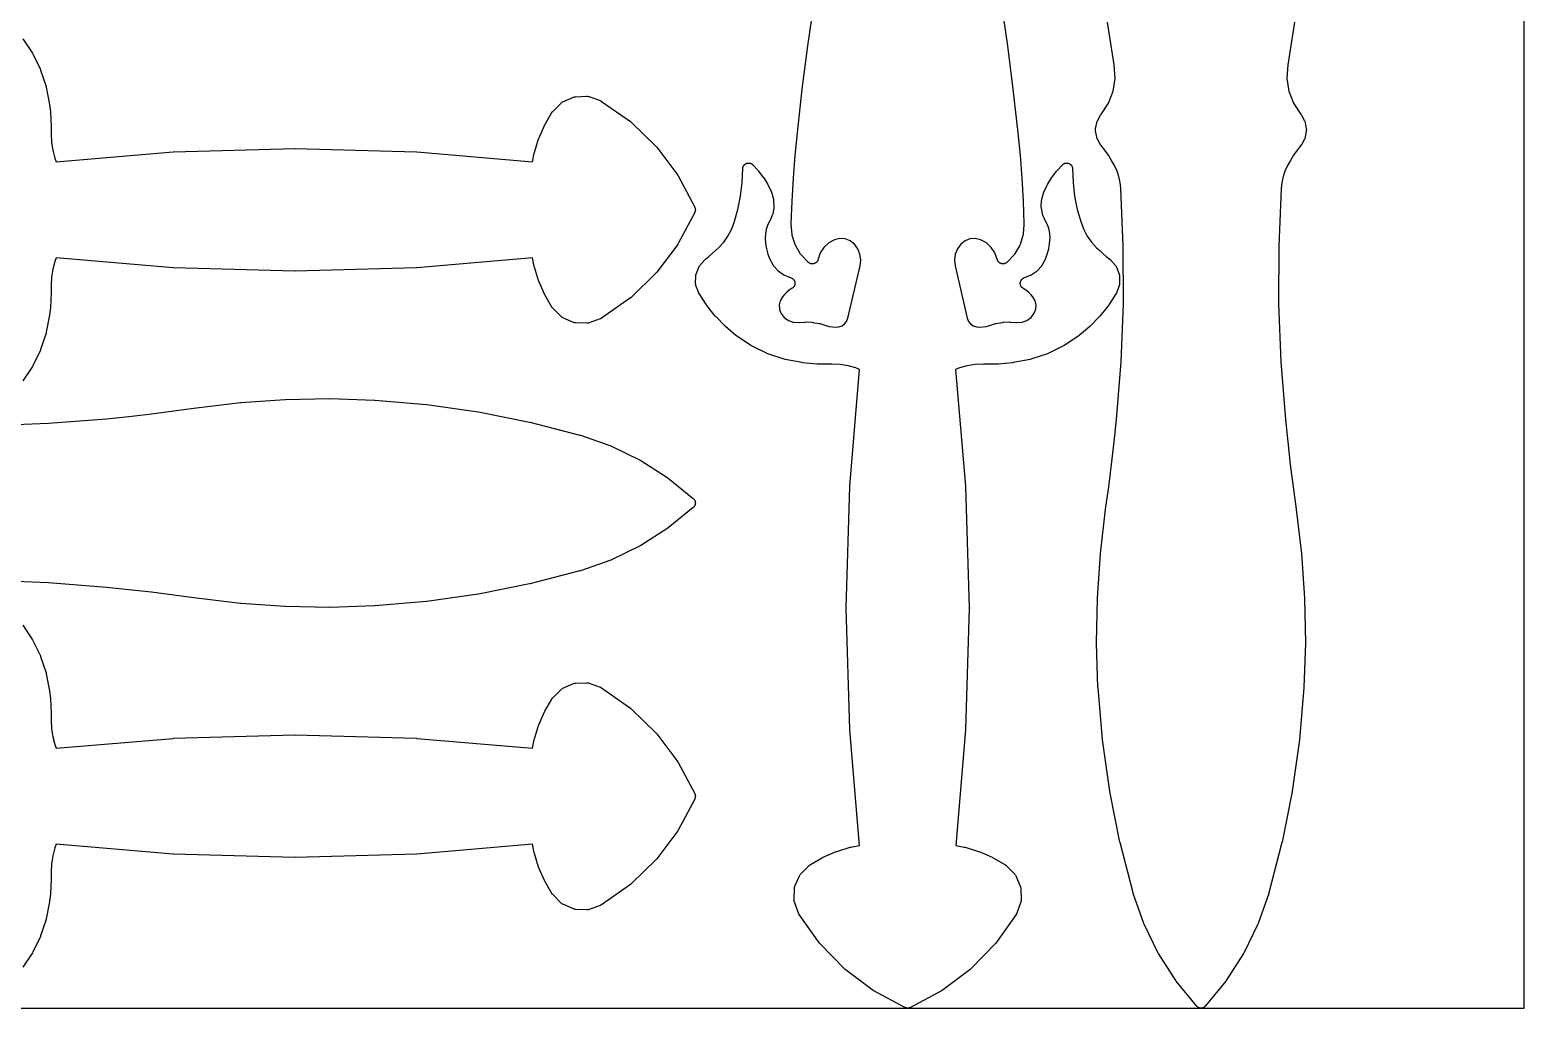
# Model space of a CAD drawing. Header units: metres. Extents: x 0 to 3000, y 0 to 1200.
# Drawn here: x 2491 to 3000, y 0 to 334 of the extents above; entities that cross this region are included whole.
import ezdxf

# ---------------------------------------------------------------- set-up
doc = ezdxf.new("R2010")
doc.units = ezdxf.units.M

msp = doc.modelspace()

# ---------------------------------------------------------------- linework, layer by layer
at = {"color": 7}
msp.add_lwpolyline([(0, 0), (3000, 0), (3000, 1200), (0, 1200), (0, 0)], close=True, dxfattribs=at)
at = {"color": 1}
for points in [[(2821.73, 342.98), (2823.85, 328.22), (2823.85, 328.19), (2825.75, 313.4), (2825.75, 313.37), (2827.43, 298.56), (2827.43, 298.54), (2827.43, 298.53), (2828.17, 290.81), (2828.18, 290.77), (2828.77, 283.04), (2828.77, 283), (2829.22, 275.26), (2829.22, 275.22), (2829.52, 267.47), (2829.52, 267.45), (2829.52, 267.42), (2829.52, 267.35), (2829.52, 267.28), (2829.52, 267.25), (2829.52, 267.23), (2829.24, 263.94), (2829.21, 263.72), (2829.15, 263.5), (2828.16, 260.4), (2828.08, 260.19), (2827.98, 259.99), (2826.33, 257.18), (2826.2, 257), (2826.06, 256.82), (2823.79, 254.43), (2823.73, 254.37), (2823.67, 254.31), (2823.66, 254.3), (2823.65, 254.29), (2823.58, 254.24), (2823.52, 254.19), (2823.51, 254.18), (2823.49, 254.17), (2823.42, 254.13), (2823.35, 254.08), (2823.34, 254.07), (2823.33, 254.07), (2823.25, 254.03), (2823.18, 253.99), (2823.17, 253.98), (2823.15, 253.98), (2823.08, 253.95), (2823, 253.91), (2822.99, 253.91), (2822.97, 253.91), (2822.89, 253.88), (2822.81, 253.86), (2822.8, 253.86), (2822.78, 253.85), (2822.7, 253.84), (2822.62, 253.82), (2822.6, 253.82), (2822.59, 253.82), (2822.51, 253.81), (2822.42, 253.8), (2822.41, 253.8), (2822.39, 253.8), (2822.31, 253.8), (2822.23, 253.81), (2822.21, 253.81), (2822.2, 253.81), (2822.11, 253.82), (2822.03, 253.83), (2822.02, 253.83), (2822, 253.83), (2821.92, 253.85), (2821.84, 253.87), (2821.83, 253.87), (2821.81, 253.87), (2821.73, 253.9), (2821.65, 253.92), (2821.64, 253.93), (2821.62, 253.93), (2821.55, 253.97), (2821.47, 254), (2821.46, 254.01), (2821.44, 254.01), (2821.37, 254.05), (2821.3, 254.09), (2821.29, 254.1), (2821.27, 254.11), (2821.21, 254.16), (2821.14, 254.2), (2821.12, 254.21), (2821.11, 254.22), (2821.05, 254.28), (2820.98, 254.33), (2820.97, 254.34), (2820.96, 254.35), (2820.91, 254.41), (2820.85, 254.47), (2820.84, 254.48), (2820.83, 254.49), (2820.78, 254.56), (2820.72, 254.62), (2820.72, 254.63), (2820.71, 254.64), (2820.66, 254.72), (2820.62, 254.78), (2820.61, 254.8), (2820.6, 254.81), (2820.56, 254.88), (2820.52, 254.96), (2820.52, 254.97), (2820.51, 254.99), (2820.48, 255.06), (2820.45, 255.14), (2819.61, 257.54), (2818.37, 259.43), (2816.72, 260.97), (2814.74, 262.07), (2812.91, 262.5), (2811.11, 262.37), (2809.43, 261.72), (2807.96, 260.54), (2806.82, 258.95), (2806.1, 257.13), (2805.83, 255.2), (2806.06, 253.1), (2810.18, 235.32), (2810.65, 234.17), (2811.31, 233.34), (2812.19, 232.74), (2813.32, 232.39), (2814.35, 232.29), (2815.46, 232.33), (2816.57, 232.51), (2817.76, 232.85), (2819.82, 233.46), (2820.05, 233.51), (2822.16, 233.86), (2822.39, 233.89), (2824.53, 234), (2824.77, 233.99), (2826.82, 233.86), (2828.84, 233.91), (2830.51, 234.48), (2831.95, 235.51), (2833.04, 236.97), (2833.54, 238.36), (2833.63, 239.8), (2833.31, 241.22), (2832.53, 242.6), (2831.87, 243.37), (2831.07, 244.15), (2830.2, 244.84), (2829.18, 245.5), (2829.16, 245.51), (2829.13, 245.53), (2829.08, 245.57), (2829.02, 245.61), (2829, 245.63), (2828.98, 245.65), (2828.93, 245.69), (2828.87, 245.74), (2828.85, 245.76), (2828.83, 245.78), (2828.79, 245.83), (2828.74, 245.88), (2828.72, 245.91), (2828.7, 245.93), (2828.66, 245.98), (2828.62, 246.04), (2828.6, 246.06), (2828.59, 246.09), (2828.55, 246.15), (2828.52, 246.21), (2828.5, 246.23), (2828.49, 246.26), (2828.46, 246.32), (2828.43, 246.38), (2828.42, 246.41), (2828.41, 246.44), (2828.38, 246.5), (2828.36, 246.57), (2828.35, 246.59), (2828.34, 246.62), (2828.33, 246.69), (2828.31, 246.76), (2828.3, 246.78), (2828.3, 246.81), (2828.29, 246.88), (2828.28, 246.95), (2828.28, 246.98), (2828.27, 247.01), (2828.27, 247.08), (2828.26, 247.14), (2828.27, 247.17), (2828.26, 247.2), (2828.27, 247.27), (2828.27, 247.34), (2828.28, 247.37), (2828.28, 247.4), (2828.29, 247.47), (2828.3, 247.54), (2828.3, 247.56), (2828.31, 247.59), (2828.33, 247.66), (2828.34, 247.73), (2828.35, 247.75), (2828.36, 247.78), (2828.38, 247.85), (2828.4, 247.91), (2828.42, 247.94), (2828.43, 247.97), (2828.46, 248.03), (2828.49, 248.09), (2828.5, 248.12), (2828.51, 248.14), (2828.55, 248.2), (2828.58, 248.26), (2828.6, 248.28), (2828.62, 248.31), (2828.66, 248.36), (2828.7, 248.42), (2828.72, 248.44), (2828.73, 248.47), (2828.78, 248.52), (2828.83, 248.57), (2828.85, 248.59), (2828.87, 248.61), (2828.92, 248.66), (2828.97, 248.7), (2828.99, 248.72), (2829.02, 248.74), (2829.07, 248.78), (2829.13, 248.82), (2829.15, 248.84), (2829.17, 248.85), (2829.23, 248.89), (2829.29, 248.93), (2829.32, 248.94), (2829.34, 248.95), (2829.41, 248.98), (2829.47, 249.01), (2829.5, 249.02), (2829.52, 249.03), (2832.01, 250.03), (2834, 251.41), (2835.62, 253.2), (2836.85, 255.4), (2837.47, 257.11), (2837.95, 258.93), (2838.26, 260.79), (2838.39, 262.65), (2838.32, 264.12), (2838.06, 265.54), (2837.6, 266.92), (2836.88, 268.34), (2836.87, 268.38), (2836.85, 268.43), (2835.98, 270.38), (2835.9, 270.59), (2835.85, 270.82), (2835.46, 272.89), (2835.43, 273.12), (2835.43, 273.35), (2835.52, 275.45), (2835.55, 275.68), (2835.6, 275.91), (2836.18, 277.96), (2836.2, 278.02), (2836.22, 278.09), (2836.23, 278.12), (2836.24, 278.15), (2836.27, 278.21), (2836.3, 278.27), (2837.45, 280.69), (2837.54, 280.87), (2838.93, 283.16), (2839.04, 283.32), (2840.65, 285.46), (2840.78, 285.61), (2842.6, 287.58), (2842.6, 287.58), (2842.6, 287.59), (2842.67, 287.65), (2842.74, 287.72), (2842.74, 287.72), (2842.74, 287.72), (2842.82, 287.78), (2842.89, 287.84), (2842.89, 287.84), (2842.9, 287.85), (2842.98, 287.9), (2843.06, 287.95), (2843.06, 287.95), (2843.06, 287.95), (2843.15, 288), (2843.23, 288.04), (2843.23, 288.04), (2843.24, 288.04), (2843.32, 288.08), (2843.41, 288.11), (2843.42, 288.12), (2843.42, 288.12), (2843.51, 288.14), (2843.6, 288.17), (2843.6, 288.17), (2843.61, 288.17), (2843.7, 288.19), (2843.79, 288.21), (2843.8, 288.21), (2843.8, 288.21), (2843.89, 288.21), (2843.99, 288.22), (2843.99, 288.22), (2844, 288.22), (2844.09, 288.22), (2844.19, 288.22), (2844.19, 288.22), (2844.19, 288.22), (2844.29, 288.21), (2844.38, 288.2), (2844.38, 288.2), (2844.39, 288.2), (2844.48, 288.18), (2844.57, 288.16), (2844.58, 288.16), (2844.58, 288.16), (2844.67, 288.13), (2844.76, 288.1), (2844.76, 288.1), (2844.77, 288.1), (2844.85, 288.06), (2844.94, 288.02), (2844.94, 288.02), (2844.95, 288.02), (2845.03, 287.98), (2845.11, 287.93), (2845.12, 287.93), (2845.12, 287.93), (2845.2, 287.87), (2845.28, 287.82), (2845.28, 287.82), (2845.28, 287.82), (2845.35, 287.75), (2845.43, 287.69), (2845.43, 287.69), (2845.43, 287.69), (2845.5, 287.62), (2845.56, 287.55), (2845.56, 287.55), (2845.57, 287.55), (2845.63, 287.47), (2845.69, 287.4), (2845.69, 287.4), (2845.69, 287.39), (2845.74, 287.31), (2845.79, 287.24), (2845.79, 287.23), (2845.8, 287.23), (2845.84, 287.15), (2845.88, 287.06), (2845.89, 287.06), (2845.89, 287.06), (2845.92, 286.97), (2845.96, 286.88), (2845.96, 286.88), (2845.96, 286.87), (2845.99, 286.78), (2846.01, 286.69), (2846.01, 286.69), (2846.01, 286.69), (2846.03, 286.59), (2846.05, 286.5), (2846.05, 286.5), (2846.05, 286.49), (2846.06, 286.4), (2846.07, 286.3), (2846.07, 286.3), (2846.07, 286.3), (2846.24, 281.55), (2846.78, 276.93), (2847.69, 272.36), (2848.97, 267.89), (2849.91, 265.52), (2851.11, 263.3), (2852.56, 261.25), (2854.28, 259.33), (2855.33, 258.33), (2856.44, 257.32), (2857.58, 256.35), (2858.77, 255.39), (2858.82, 255.34), (2858.87, 255.3), (2858.89, 255.28), (2858.92, 255.26), (2858.96, 255.21), (2859.01, 255.16), (2860.69, 253.26), (2860.81, 253.12), (2860.91, 252.97), (2860.99, 252.82), (2861.06, 252.65), (2861.95, 250.35), (2862, 250.19), (2862.04, 250.02), (2862.07, 249.84), (2862.08, 249.67), (2862.11, 247.21), (2862.11, 247.03), (2862.09, 246.85), (2862.05, 246.67), (2862, 246.5), (2861.14, 244.12), (2861.13, 244.08), (2861.12, 244.05), (2861.09, 243.99), (2861.09, 243.99), (2861.07, 243.93), (2861.05, 243.9), (2861.04, 243.87), (2861, 243.82), (2860.97, 243.76), (2860.96, 243.73), (2860.94, 243.7), (2858.41, 239.8), (2858.3, 239.64), (2855.41, 236.02), (2855.28, 235.87), (2852.05, 232.54), (2851.91, 232.41), (2848.36, 229.41), (2848.35, 229.4), (2848.34, 229.38), (2848.27, 229.34), (2848.21, 229.29), (2848.19, 229.28), (2848.18, 229.27), (2843.25, 225.99), (2843.02, 225.86), (2837.72, 223.27), (2837.48, 223.17), (2831.89, 221.31), (2831.63, 221.24), (2825.82, 220.13), (2825.73, 220.12), (2825.65, 220.1), (2823.21, 219.85), (2823.14, 219.84), (2820.7, 219.67), (2820.63, 219.67), (2818.18, 219.58), (2818.11, 219.58), (2815.69, 219.59), (2812.86, 219.48), (2810.14, 219.07), (2807.49, 218.36), (2806.2, 217.85), (2809.6, 178.05), (2809.61, 177.94), (2810.78, 136.55), (2810.78, 136.44), (2809.61, 95.05), (2809.6, 94.93), (2806.23, 55.46), (2809.18, 54.92), (2809.41, 54.87), (2814.01, 53.47), (2814.22, 53.39), (2818.63, 51.46), (2818.84, 51.36), (2823, 48.93), (2823.05, 48.9), (2823.1, 48.87), (2823.13, 48.85), (2823.17, 48.82), (2823.21, 48.79), (2823.25, 48.76), (2823.29, 48.73), (2823.32, 48.7), (2823.36, 48.66), (2823.4, 48.63), (2826.27, 45.79), (2826.4, 45.65), (2826.52, 45.5), (2826.62, 45.34), (2826.7, 45.17), (2828.26, 41.59), (2828.32, 41.41), (2828.37, 41.23), (2828.41, 41.05), (2828.42, 40.86), (2828.57, 36.96), (2828.56, 36.77), (2828.54, 36.58), (2828.51, 36.4), (2828.45, 36.21), (2827.09, 32.42), (2827.06, 32.35), (2827.03, 32.28), (2827.02, 32.26), (2827.01, 32.24), (2826.98, 32.17), (2826.94, 32.1), (2826.93, 32.08), (2826.92, 32.06), (2826.88, 32), (2826.84, 31.94), (2819.91, 22.16), (2819.81, 22.03), (2819.71, 21.92), (2811.4, 13.38), (2811.29, 13.27), (2811.17, 13.17), (2801.64, 6.02), (2801.51, 5.93), (2801.38, 5.85), (2790.79, 0.23), (2790.71, 0.19), (2790.62, 0.15), (2790.62, 0.15), (2790.61, 0.15), (2790.53, 0.12), (2790.44, 0.09), (2790.43, 0.09), (2790.43, 0.08), (2790.34, 0.06), (2790.25, 0.04), (2790.24, 0.04), (2790.24, 0.04), (2790.15, 0.02), (2790.05, 0.01), (2790.05, 0.01), (2790.04, 0.01), (2789.95, 0), (2789.86, 0), (2789.85, 0), (2789.85, 0), (2789.75, 0), (2789.66, 0.01), (2789.66, 0.01), (2789.65, 0.01), (2789.56, 0.02), (2789.47, 0.04), (2789.46, 0.04), (2789.46, 0.04), (2789.37, 0.06), (2789.28, 0.08), (2789.27, 0.09), (2789.27, 0.09), (2789.18, 0.12), (2789.09, 0.15), (2789.09, 0.15), (2789.08, 0.15), (2789, 0.19), (2788.91, 0.23), (2778.33, 5.85), (2778.19, 5.93), (2778.07, 6.02), (2768.54, 13.17), (2768.42, 13.27), (2768.3, 13.38), (2759.99, 21.92), (2759.89, 22.03), (2759.79, 22.16), (2752.87, 31.94), (2752.83, 32), (2752.79, 32.06), (2752.78, 32.08), (2752.76, 32.1), (2752.73, 32.17), (2752.69, 32.24), (2752.69, 32.26), (2752.67, 32.28), (2752.65, 32.35), (2752.62, 32.42), (2751.25, 36.21), (2751.2, 36.4), (2751.16, 36.58), (2751.14, 36.77), (2751.14, 36.96), (2751.28, 40.86), (2751.3, 41.05), (2751.33, 41.23), (2751.38, 41.41), (2751.45, 41.59), (2753, 45.17), (2753.09, 45.34), (2753.19, 45.5), (2753.3, 45.65), (2753.43, 45.79), (2756.3, 48.63), (2756.35, 48.66), (2756.38, 48.7), (2756.42, 48.73), (2756.45, 48.76), (2756.49, 48.79), (2756.54, 48.82), (2756.57, 48.85), (2756.61, 48.87), (2756.66, 48.9), (2756.7, 48.93), (2760.87, 51.36), (2761.08, 51.46), (2765.48, 53.39), (2765.7, 53.47), (2770.3, 54.87), (2770.52, 54.92), (2773.48, 55.46), (2770.1, 94.93), (2770.1, 95.05), (2768.92, 136.44), (2768.92, 136.55), (2770.1, 177.94), (2770.1, 178.05), (2773.5, 217.85), (2772.22, 218.36), (2769.56, 219.07), (2766.84, 219.48), (2764.01, 219.59), (2761.6, 219.58), (2761.53, 219.58), (2759.08, 219.67), (2759.01, 219.67), (2756.56, 219.84), (2756.49, 219.85), (2754.05, 220.1), (2753.97, 220.12), (2753.89, 220.13), (2748.07, 221.24), (2747.82, 221.31), (2742.23, 223.17), (2741.98, 223.27), (2736.68, 225.86), (2736.45, 225.99), (2731.53, 229.27), (2731.51, 229.28), (2731.5, 229.29), (2731.43, 229.34), (2731.37, 229.38), (2731.35, 229.4), (2731.34, 229.41), (2727.79, 232.41), (2727.65, 232.54), (2724.42, 235.87), (2724.29, 236.02), (2721.41, 239.64), (2721.29, 239.8), (2718.77, 243.7), (2718.75, 243.73), (2718.73, 243.76), (2718.7, 243.82), (2718.67, 243.87), (2718.65, 243.9), (2718.64, 243.93), (2718.61, 243.99), (2718.59, 244.05), (2718.58, 244.08), (2718.56, 244.12), (2717.71, 246.5), (2717.65, 246.67), (2717.62, 246.85), (2717.6, 247.03), (2717.59, 247.21), (2717.63, 249.67), (2717.64, 249.84), (2717.66, 250.02), (2717.7, 250.19), (2717.76, 250.35), (2718.64, 252.65), (2718.71, 252.82), (2718.8, 252.97), (2718.9, 253.12), (2719.01, 253.26), (2720.69, 255.16), (2720.74, 255.21), (2720.79, 255.26), (2720.81, 255.28), (2720.83, 255.3), (2720.88, 255.34), (2720.93, 255.39), (2722.12, 256.35), (2723.26, 257.32), (2724.37, 258.33), (2725.42, 259.33), (2727.15, 261.25), (2728.6, 263.3), (2729.8, 265.52), (2730.74, 267.89), (2732.01, 272.36), (2732.92, 276.93), (2733.47, 281.55), (2733.64, 286.3), (2733.64, 286.3), (2733.64, 286.3), (2733.65, 286.4), (2733.66, 286.49), (2733.66, 286.5), (2733.66, 286.5), (2733.67, 286.59), (2733.69, 286.69), (2733.69, 286.69), (2733.69, 286.69), (2733.72, 286.78), (2733.75, 286.87), (2733.75, 286.88), (2733.75, 286.88), (2733.78, 286.97), (2733.82, 287.06), (2733.82, 287.06), (2733.82, 287.06), (2733.86, 287.15), (2733.91, 287.23), (2733.91, 287.23), (2733.91, 287.24), (2733.96, 287.31), (2734.02, 287.39), (2734.02, 287.4), (2734.02, 287.4), (2734.08, 287.47), (2734.14, 287.55), (2734.14, 287.55), (2734.14, 287.55), (2734.21, 287.62), (2734.27, 287.69), (2734.28, 287.69), (2734.28, 287.69), (2734.35, 287.75), (2734.42, 287.82), (2734.43, 287.82), (2734.43, 287.82), (2734.51, 287.87), (2734.59, 287.93), (2734.59, 287.93), (2734.59, 287.93), (2734.68, 287.98), (2734.76, 288.02), (2734.76, 288.02), (2734.76, 288.02), (2734.85, 288.06), (2734.94, 288.1), (2734.94, 288.1), (2734.94, 288.1), (2735.04, 288.13), (2735.13, 288.16), (2735.13, 288.16), (2735.13, 288.16), (2735.22, 288.18), (2735.32, 288.2), (2735.32, 288.2), (2735.32, 288.2), (2735.42, 288.21), (2735.51, 288.22), (2735.52, 288.22), (2735.52, 288.22), (2735.61, 288.22), (2735.71, 288.22), (2735.71, 288.22), (2735.71, 288.22), (2735.81, 288.21), (2735.9, 288.21), (2735.91, 288.21), (2735.91, 288.21), (2736, 288.19), (2736.1, 288.17), (2736.1, 288.17), (2736.1, 288.17), (2736.19, 288.14), (2736.29, 288.12), (2736.29, 288.12), (2736.29, 288.11), (2736.38, 288.08), (2736.47, 288.04), (2736.47, 288.04), (2736.47, 288.04), (2736.56, 288), (2736.64, 287.95), (2736.65, 287.95), (2736.65, 287.95), (2736.73, 287.9), (2736.81, 287.85), (2736.81, 287.84), (2736.81, 287.84), (2736.89, 287.78), (2736.96, 287.72), (2736.96, 287.72), (2736.97, 287.72), (2737.03, 287.65), (2737.1, 287.59), (2737.1, 287.58), (2737.11, 287.58), (2738.93, 285.61), (2739.05, 285.46), (2740.66, 283.32), (2740.78, 283.16), (2742.16, 280.87), (2742.26, 280.69), (2743.41, 278.27), (2743.44, 278.21), (2743.46, 278.15), (2743.47, 278.12), (2743.48, 278.09), (2743.5, 278.02), (2743.53, 277.96), (2744.11, 275.91), (2744.16, 275.68), (2744.18, 275.45), (2744.28, 273.35), (2744.28, 273.12), (2744.25, 272.89), (2743.86, 270.82), (2743.8, 270.59), (2743.72, 270.38), (2742.86, 268.43), (2742.84, 268.38), (2742.82, 268.34), (2742.11, 266.92), (2741.65, 265.54), (2741.38, 264.12), (2741.32, 262.65), (2741.45, 260.79), (2741.75, 258.93), (2742.23, 257.11), (2742.85, 255.4), (2744.08, 253.2), (2745.71, 251.41), (2747.69, 250.03), (2750.18, 249.03), (2750.21, 249.02), (2750.24, 249.01), (2750.3, 248.98), (2750.36, 248.95), (2750.39, 248.94), (2750.41, 248.93), (2750.47, 248.89), (2750.53, 248.85), (2750.55, 248.84), (2750.58, 248.82), (2750.63, 248.78), (2750.69, 248.74), (2750.71, 248.72), (2750.73, 248.7), (2750.78, 248.66), (2750.84, 248.61), (2750.86, 248.59), (2750.88, 248.57), (2750.92, 248.52), (2750.97, 248.47), (2750.99, 248.44), (2751.01, 248.42), (2751.05, 248.36), (2751.09, 248.31), (2751.1, 248.28), (2751.12, 248.26), (2751.16, 248.2), (2751.19, 248.14), (2751.2, 248.12), (2751.22, 248.09), (2751.25, 248.03), (2751.28, 247.97), (2751.29, 247.94), (2751.3, 247.91), (2751.32, 247.85), (2751.35, 247.78), (2751.35, 247.75), (2751.36, 247.73), (2751.38, 247.66), (2751.4, 247.59), (2751.4, 247.56), (2751.41, 247.54), (2751.42, 247.47), (2751.43, 247.4), (2751.43, 247.37), (2751.43, 247.34), (2751.44, 247.27), (2751.44, 247.2), (2751.44, 247.17), (2751.44, 247.14), (2751.44, 247.08), (2751.43, 247.01), (2751.43, 246.98), (2751.43, 246.95), (2751.42, 246.88), (2751.41, 246.81), (2751.4, 246.78), (2751.39, 246.76), (2751.38, 246.69), (2751.36, 246.62), (2751.35, 246.59), (2751.34, 246.57), (2751.32, 246.5), (2751.3, 246.44), (2751.29, 246.41), (2751.27, 246.38), (2751.24, 246.32), (2751.22, 246.26), (2751.2, 246.23), (2751.19, 246.21), (2751.15, 246.15), (2751.12, 246.09), (2751.1, 246.06), (2751.08, 246.04), (2751.04, 245.98), (2751, 245.93), (2750.98, 245.91), (2750.96, 245.88), (2750.92, 245.83), (2750.87, 245.78), (2750.85, 245.76), (2750.83, 245.74), (2750.78, 245.69), (2750.73, 245.65), (2750.7, 245.63), (2750.68, 245.61), (2750.63, 245.57), (2750.57, 245.53), (2750.55, 245.51), (2750.52, 245.5), (2749.5, 244.84), (2748.63, 244.15), (2747.83, 243.37), (2747.17, 242.6), (2746.4, 241.22), (2746.08, 239.8), (2746.16, 238.36), (2746.67, 236.97), (2747.76, 235.51), (2749.19, 234.48), (2750.86, 233.91), (2752.89, 233.86), (2754.94, 233.99), (2755.17, 234), (2757.31, 233.89), (2757.54, 233.86), (2759.66, 233.51), (2759.88, 233.46), (2761.94, 232.85), (2763.14, 232.51), (2764.24, 232.33), (2765.36, 232.29), (2766.38, 232.39), (2767.51, 232.74), (2768.39, 233.34), (2769.06, 234.17), (2769.52, 235.32), (2773.65, 253.1), (2773.87, 255.2), (2773.6, 257.13), (2772.88, 258.95), (2771.74, 260.54), (2770.27, 261.72), (2768.59, 262.37), (2766.79, 262.5), (2764.96, 262.07), (2762.98, 260.97), (2761.33, 259.43), (2760.09, 257.54), (2759.25, 255.14), (2759.22, 255.06), (2759.19, 254.99), (2759.19, 254.97), (2759.18, 254.96), (2759.14, 254.88), (2759.1, 254.81), (2759.1, 254.8), (2759.09, 254.78), (2759.04, 254.72), (2759, 254.64), (2758.99, 254.63), (2758.98, 254.62), (2758.93, 254.56), (2758.88, 254.49), (2758.87, 254.48), (2758.86, 254.47), (2758.8, 254.41), (2758.74, 254.35), (2758.73, 254.34), (2758.72, 254.33), (2758.66, 254.28), (2758.59, 254.22), (2758.58, 254.21), (2758.57, 254.2), (2758.5, 254.16), (2758.43, 254.11), (2758.42, 254.1), (2758.41, 254.09), (2758.33, 254.05), (2758.26, 254.01), (2758.25, 254.01), (2758.23, 254), (2758.16, 253.97), (2758.08, 253.93), (2758.07, 253.93), (2758.05, 253.92), (2757.97, 253.9), (2757.89, 253.87), (2757.88, 253.87), (2757.87, 253.87), (2757.78, 253.85), (2757.7, 253.83), (2757.69, 253.83), (2757.67, 253.83), (2757.59, 253.82), (2757.51, 253.81), (2757.49, 253.81), (2757.48, 253.81), (2757.39, 253.8), (2757.31, 253.8), (2757.3, 253.8), (2757.28, 253.8), (2757.2, 253.81), (2757.12, 253.82), (2757.1, 253.82), (2757.09, 253.82), (2757, 253.84), (2756.92, 253.85), (2756.91, 253.86), (2756.89, 253.86), (2756.81, 253.88), (2756.73, 253.91), (2756.72, 253.91), (2756.71, 253.91), (2756.63, 253.95), (2756.55, 253.98), (2756.54, 253.98), (2756.52, 253.99), (2756.45, 254.03), (2756.38, 254.07), (2756.36, 254.07), (2756.35, 254.08), (2756.28, 254.13), (2756.21, 254.17), (2756.2, 254.18), (2756.19, 254.19), (2756.12, 254.24), (2756.06, 254.29), (2756.04, 254.3), (2756.03, 254.31), (2755.97, 254.37), (2755.91, 254.43), (2753.65, 256.82), (2753.5, 257), (2753.38, 257.18), (2751.72, 259.99), (2751.62, 260.19), (2751.54, 260.4), (2750.55, 263.5), (2750.5, 263.72), (2750.46, 263.94), (2750.19, 267.23), (2750.19, 267.25), (2750.18, 267.28), (2750.18, 267.35), (2750.18, 267.42), (2750.18, 267.45), (2750.18, 267.47), (2750.48, 275.22), (2750.48, 275.26), (2750.93, 283), (2750.93, 283.04), (2751.53, 290.77), (2751.53, 290.81), (2752.27, 298.53), (2752.28, 298.54), (2752.28, 298.56), (2753.95, 313.37), (2753.96, 313.4), (2755.85, 328.19), (2755.85, 328.22), (2757.97, 342.98)], [(2921.73, 336.29), (2919.41, 321.67), (2919.15, 317.08), (2919.84, 312.71), (2921.43, 308.58), (2924.01, 304.66), (2924.04, 304.61), (2924.08, 304.55), (2925.17, 302.62), (2925.25, 302.47), (2925.31, 302.31), (2925.36, 302.14), (2925.4, 301.97), (2925.76, 299.85), (2925.79, 299.62), (2925.79, 299.4), (2925.76, 299.17), (2925.4, 297.05), (2925.36, 296.88), (2925.31, 296.72), (2925.25, 296.56), (2925.17, 296.4), (2924.08, 294.47), (2924.05, 294.43), (2924.03, 294.39), (2924, 294.35), (2923.97, 294.31), (2923.94, 294.27), (2923.91, 294.23), (2922.61, 292.56), (2921.42, 290.86), (2920.32, 289.11), (2919.33, 287.33), (2918.47, 285.48), (2917.83, 283.57), (2917.39, 281.61), (2917.16, 279.57), (2916.34, 259.88), (2916.31, 240.15), (2917.07, 220.44), (2918.61, 200.75), (2919.42, 193.09), (2920.3, 185.42), (2921.28, 177.77), (2922.34, 170.11), (2922.34, 170.09), (2922.35, 170.07), (2924.14, 155.03), (2924.15, 154.93), (2925.18, 139.82), (2925.18, 139.72), (2925.45, 124.58), (2925.45, 124.48), (2924.96, 109.34), (2924.96, 109.28), (2924.95, 109.23), (2923.44, 91.61), (2923.43, 91.5), (2920.94, 74), (2920.92, 73.89), (2917.47, 56.55), (2917.44, 56.44), (2913.03, 39.32), (2913, 39.23), (2912.98, 39.15), (2909.34, 28.82), (2909.25, 28.61), (2904.47, 18.8), (2904.35, 18.6), (2898.47, 9.4), (2898.33, 9.21), (2891.4, 0.73), (2891.4, 0.73), (2891.4, 0.73), (2891.33, 0.66), (2891.27, 0.59), (2891.27, 0.59), (2891.26, 0.58), (2891.19, 0.52), (2891.12, 0.46), (2891.12, 0.45), (2891.12, 0.45), (2891.04, 0.4), (2890.97, 0.34), (2890.96, 0.34), (2890.96, 0.33), (2890.88, 0.29), (2890.8, 0.24), (2890.79, 0.24), (2890.79, 0.23), (2890.71, 0.19), (2890.62, 0.15), (2890.62, 0.15), (2890.61, 0.15), (2890.53, 0.12), (2890.44, 0.09), (2890.43, 0.09), (2890.43, 0.08), (2890.34, 0.06), (2890.25, 0.04), (2890.24, 0.04), (2890.24, 0.04), (2890.15, 0.02), (2890.05, 0.01), (2890.05, 0.01), (2890.04, 0.01), (2889.95, 0), (2889.86, 0), (2889.85, 0), (2889.85, 0), (2889.75, 0), (2889.66, 0.01), (2889.66, 0.01), (2889.65, 0.01), (2889.56, 0.02), (2889.47, 0.04), (2889.46, 0.04), (2889.46, 0.04), (2889.37, 0.06), (2889.28, 0.08), (2889.27, 0.09), (2889.27, 0.09), (2889.18, 0.12), (2889.09, 0.15), (2889.09, 0.15), (2889.08, 0.15), (2889, 0.19), (2888.91, 0.23), (2888.91, 0.24), (2888.91, 0.24), (2888.83, 0.29), (2888.74, 0.33), (2888.74, 0.34), (2888.74, 0.34), (2888.66, 0.4), (2888.59, 0.45), (2888.58, 0.45), (2888.58, 0.46), (2888.51, 0.52), (2888.44, 0.58), (2888.44, 0.59), (2888.44, 0.59), (2888.37, 0.66), (2888.31, 0.73), (2888.31, 0.73), (2888.3, 0.73), (2881.37, 9.21), (2881.24, 9.4), (2875.35, 18.6), (2875.24, 18.8), (2870.45, 28.61), (2870.36, 28.82), (2866.73, 39.15), (2866.7, 39.23), (2866.68, 39.32), (2862.26, 56.44), (2862.24, 56.55), (2858.78, 73.89), (2858.76, 74), (2856.27, 91.5), (2856.26, 91.61), (2854.75, 109.23), (2854.75, 109.28), (2854.74, 109.34), (2854.25, 124.48), (2854.25, 124.58), (2854.52, 139.72), (2854.53, 139.82), (2855.56, 154.93), (2855.57, 155.03), (2857.36, 170.07), (2857.36, 170.09), (2857.36, 170.11), (2858.43, 177.77), (2859.4, 185.42), (2860.29, 193.09), (2861.09, 200.75), (2862.64, 220.44), (2863.4, 240.15), (2863.37, 259.88), (2862.55, 279.57), (2862.31, 281.61), (2861.87, 283.57), (2861.23, 285.48), (2860.38, 287.33), (2859.38, 289.11), (2858.28, 290.86), (2857.1, 292.56), (2855.79, 294.23), (2855.76, 294.27), (2855.73, 294.31), (2855.71, 294.35), (2855.68, 294.39), (2855.65, 294.43), (2855.63, 294.47), (2854.53, 296.4), (2854.46, 296.56), (2854.39, 296.72), (2854.34, 296.88), (2854.3, 297.05), (2853.94, 299.17), (2853.92, 299.4), (2853.92, 299.62), (2853.94, 299.85), (2854.3, 301.97), (2854.34, 302.14), (2854.39, 302.31), (2854.46, 302.47), (2854.53, 302.62), (2855.63, 304.55), (2855.66, 304.61), (2855.7, 304.66), (2858.28, 308.58), (2859.87, 312.71), (2860.56, 317.08), (2860.29, 321.67), (2857.97, 336.29)], [(2488.22, 330.59), (2491.5, 325.66), (2491.63, 325.43), (2494.22, 320.13), (2494.32, 319.89), (2496.18, 314.3), (2496.25, 314.04), (2497.36, 308.23), (2497.37, 308.14), (2497.39, 308.06), (2497.64, 305.62), (2497.65, 305.55), (2497.82, 303.11), (2497.82, 303.04), (2497.91, 300.59), (2497.91, 300.52), (2497.9, 298.1), (2498.01, 295.27), (2498.42, 292.55), (2499.13, 289.9), (2499.64, 288.61), (2539.44, 292.01), (2539.55, 292.02), (2580.94, 293.19), (2581.05, 293.19), (2622.44, 292.02), (2622.56, 292.01), (2662.03, 288.64), (2662.57, 291.59), (2662.62, 291.82), (2664.03, 296.42), (2664.11, 296.63), (2666.03, 301.04), (2666.13, 301.25), (2668.56, 305.41), (2668.59, 305.46), (2668.62, 305.51), (2668.64, 305.54), (2668.67, 305.58), (2668.7, 305.62), (2668.73, 305.66), (2668.76, 305.7), (2668.79, 305.73), (2668.83, 305.77), (2668.87, 305.81), (2671.7, 308.68), (2671.84, 308.81), (2671.99, 308.93), (2672.15, 309.03), (2672.32, 309.11), (2675.9, 310.67), (2676.08, 310.73), (2676.26, 310.78), (2676.44, 310.82), (2676.63, 310.83), (2680.53, 310.98), (2680.72, 310.97), (2680.91, 310.95), (2681.09, 310.92), (2681.28, 310.86), (2685.07, 309.5), (2685.14, 309.47), (2685.21, 309.44), (2685.23, 309.43), (2685.25, 309.42), (2685.32, 309.38), (2685.39, 309.35), (2685.41, 309.34), (2685.43, 309.33), (2685.49, 309.29), (2685.55, 309.25), (2695.33, 302.32), (2695.46, 302.22), (2695.57, 302.12), (2704.11, 293.81), (2704.22, 293.7), (2704.32, 293.58), (2711.47, 284.05), (2711.56, 283.92), (2711.64, 283.79), (2717.26, 273.2), (2717.3, 273.12), (2717.34, 273.03), (2717.34, 273.03), (2717.34, 273.02), (2717.37, 272.93), (2717.4, 272.85), (2717.4, 272.84), (2717.41, 272.84), (2717.43, 272.75), (2717.45, 272.66), (2717.45, 272.65), (2717.45, 272.65), (2717.47, 272.56), (2717.48, 272.46), (2717.48, 272.46), (2717.48, 272.45), (2717.49, 272.36), (2717.49, 272.27), (2717.49, 272.26), (2717.49, 272.26), (2717.49, 272.16), (2717.48, 272.07), (2717.48, 272.07), (2717.48, 272.06), (2717.47, 271.97), (2717.45, 271.88), (2717.45, 271.87), (2717.45, 271.87), (2717.43, 271.78), (2717.41, 271.69), (2717.4, 271.68), (2717.4, 271.68), (2717.37, 271.59), (2717.34, 271.5), (2717.34, 271.5), (2717.34, 271.49), (2717.3, 271.41), (2717.26, 271.32), (2711.64, 260.74), (2711.56, 260.6), (2711.47, 260.48), (2704.32, 250.95), (2704.22, 250.83), (2704.11, 250.71), (2695.57, 242.4), (2695.46, 242.3), (2695.33, 242.2), (2685.55, 235.28), (2685.49, 235.24), (2685.43, 235.2), (2685.41, 235.19), (2685.39, 235.17), (2685.32, 235.14), (2685.25, 235.1), (2685.23, 235.09), (2685.21, 235.08), (2685.14, 235.06), (2685.07, 235.03), (2681.28, 233.66), (2681.09, 233.61), (2680.91, 233.57), (2680.72, 233.55), (2680.53, 233.55), (2676.63, 233.69), (2676.44, 233.71), (2676.26, 233.74), (2676.08, 233.79), (2675.9, 233.86), (2672.32, 235.41), (2672.15, 235.5), (2671.99, 235.6), (2671.84, 235.71), (2671.7, 235.84), (2668.87, 238.71), (2668.83, 238.75), (2668.79, 238.79), (2668.76, 238.83), (2668.73, 238.86), (2668.7, 238.9), (2668.67, 238.95), (2668.64, 238.98), (2668.62, 239.02), (2668.59, 239.07), (2668.56, 239.11), (2666.13, 243.28), (2666.03, 243.49), (2664.11, 247.89), (2664.03, 248.11), (2662.62, 252.71), (2662.57, 252.93), (2662.03, 255.89), (2622.56, 252.51), (2622.44, 252.51), (2581.05, 251.33), (2580.94, 251.33), (2539.55, 252.51), (2539.44, 252.51), (2499.64, 255.91), (2499.13, 254.63), (2498.42, 251.97), (2498.01, 249.25), (2497.9, 246.42), (2497.91, 244.01), (2497.91, 243.94), (2497.82, 241.49), (2497.82, 241.42), (2497.65, 238.97), (2497.64, 238.9), (2497.39, 236.46), (2497.37, 236.38), (2497.36, 236.3), (2496.25, 230.48), (2496.18, 230.23), (2494.32, 224.64), (2494.22, 224.39), (2491.63, 219.09), (2491.5, 218.86), (2488.22, 213.93)], [(2477.34, 198.72), (2497.05, 199.48), (2516.74, 201.02), (2524.41, 201.82), (2532.07, 202.71), (2539.72, 203.69), (2547.38, 204.75), (2547.4, 204.75), (2547.42, 204.76), (2562.46, 206.55), (2562.56, 206.56), (2577.67, 207.59), (2577.77, 207.59), (2592.91, 207.86), (2593.01, 207.86), (2608.15, 207.37), (2608.21, 207.37), (2608.26, 207.36), (2625.88, 205.85), (2625.99, 205.84), (2643.49, 203.35), (2643.6, 203.33), (2660.94, 199.88), (2661.05, 199.85), (2678.17, 195.44), (2678.26, 195.41), (2678.34, 195.39), (2688.67, 191.75), (2688.88, 191.66), (2698.69, 186.88), (2698.89, 186.76), (2708.09, 180.88), (2708.28, 180.74), (2716.76, 173.81), (2716.76, 173.81), (2716.76, 173.81), (2716.83, 173.74), (2716.9, 173.68), (2716.9, 173.68), (2716.91, 173.67), (2716.97, 173.6), (2717.03, 173.53), (2717.04, 173.53), (2717.04, 173.53), (2717.09, 173.45), (2717.15, 173.38), (2717.15, 173.37), (2717.16, 173.37), (2717.2, 173.29), (2717.25, 173.21), (2717.25, 173.2), (2717.26, 173.2), (2717.3, 173.12), (2717.34, 173.03), (2717.34, 173.03), (2717.34, 173.02), (2717.37, 172.93), (2717.4, 172.85), (2717.4, 172.84), (2717.41, 172.84), (2717.43, 172.75), (2717.45, 172.66), (2717.45, 172.65), (2717.45, 172.65), (2717.47, 172.56), (2717.48, 172.46), (2717.48, 172.46), (2717.48, 172.45), (2717.49, 172.36), (2717.49, 172.27), (2717.49, 172.26), (2717.49, 172.26), (2717.49, 172.16), (2717.48, 172.07), (2717.48, 172.07), (2717.48, 172.06), (2717.47, 171.97), (2717.45, 171.88), (2717.45, 171.87), (2717.45, 171.87), (2717.43, 171.78), (2717.41, 171.69), (2717.4, 171.68), (2717.4, 171.68), (2717.37, 171.59), (2717.34, 171.5), (2717.34, 171.5), (2717.34, 171.49), (2717.3, 171.41), (2717.26, 171.32), (2717.25, 171.32), (2717.25, 171.32), (2717.2, 171.23), (2717.16, 171.15), (2717.15, 171.15), (2717.15, 171.15), (2717.09, 171.07), (2717.04, 171), (2717.04, 170.99), (2717.03, 170.99), (2716.97, 170.92), (2716.91, 170.85), (2716.9, 170.85), (2716.9, 170.84), (2716.83, 170.78), (2716.76, 170.72), (2716.76, 170.72), (2716.76, 170.71), (2708.28, 163.78), (2708.09, 163.65), (2698.89, 157.76), (2698.69, 157.65), (2688.88, 152.86), (2688.67, 152.77), (2678.34, 149.14), (2678.26, 149.11), (2678.17, 149.09), (2661.05, 144.67), (2660.94, 144.65), (2643.6, 141.19), (2643.49, 141.17), (2625.99, 138.68), (2625.88, 138.67), (2608.26, 137.16), (2608.21, 137.16), (2608.15, 137.15), (2593.01, 136.66), (2592.91, 136.66), (2577.77, 136.93), (2577.67, 136.94), (2562.56, 137.97), (2562.46, 137.98), (2547.42, 139.77), (2547.4, 139.77), (2547.38, 139.77), (2539.72, 140.84), (2532.07, 141.81), (2524.41, 142.7), (2516.74, 143.5), (2497.05, 145.05), (2477.34, 145.81)], [(2488.22, 130.59), (2491.5, 125.66), (2491.63, 125.43), (2494.22, 120.13), (2494.32, 119.89), (2496.18, 114.3), (2496.25, 114.04), (2497.36, 108.23), (2497.37, 108.14), (2497.39, 108.06), (2497.64, 105.62), (2497.65, 105.55), (2497.82, 103.11), (2497.82, 103.04), (2497.91, 100.59), (2497.91, 100.52), (2497.9, 98.1), (2498.01, 95.27), (2498.42, 92.55), (2499.13, 89.9), (2499.64, 88.61), (2539.44, 92.01), (2539.55, 92.02), (2580.94, 93.19), (2581.05, 93.19), (2622.44, 92.02), (2622.56, 92.01), (2662.03, 88.64), (2662.57, 91.59), (2662.62, 91.82), (2664.03, 96.42), (2664.11, 96.63), (2666.03, 101.04), (2666.13, 101.25), (2668.56, 105.41), (2668.59, 105.46), (2668.62, 105.51), (2668.64, 105.54), (2668.67, 105.58), (2668.7, 105.62), (2668.73, 105.66), (2668.76, 105.7), (2668.79, 105.73), (2668.83, 105.77), (2668.87, 105.81), (2671.7, 108.68), (2671.84, 108.81), (2671.99, 108.93), (2672.15, 109.03), (2672.32, 109.11), (2675.9, 110.67), (2676.08, 110.73), (2676.26, 110.78), (2676.44, 110.82), (2676.63, 110.83), (2680.53, 110.98), (2680.72, 110.97), (2680.91, 110.95), (2681.09, 110.92), (2681.28, 110.86), (2685.07, 109.5), (2685.14, 109.47), (2685.21, 109.44), (2685.23, 109.43), (2685.25, 109.42), (2685.32, 109.38), (2685.39, 109.35), (2685.41, 109.34), (2685.43, 109.33), (2685.49, 109.29), (2685.55, 109.25), (2695.33, 102.32), (2695.46, 102.22), (2695.57, 102.12), (2704.11, 93.81), (2704.22, 93.7), (2704.32, 93.58), (2711.47, 84.05), (2711.56, 83.92), (2711.64, 83.79), (2717.26, 73.2), (2717.3, 73.12), (2717.34, 73.03), (2717.34, 73.03), (2717.34, 73.02), (2717.37, 72.93), (2717.4, 72.85), (2717.4, 72.84), (2717.41, 72.84), (2717.43, 72.75), (2717.45, 72.66), (2717.45, 72.65), (2717.45, 72.65), (2717.47, 72.56), (2717.48, 72.46), (2717.48, 72.46), (2717.48, 72.45), (2717.49, 72.36), (2717.49, 72.27), (2717.49, 72.26), (2717.49, 72.26), (2717.49, 72.16), (2717.48, 72.07), (2717.48, 72.07), (2717.48, 72.06), (2717.47, 71.97), (2717.45, 71.88), (2717.45, 71.87), (2717.45, 71.87), (2717.43, 71.78), (2717.41, 71.69), (2717.4, 71.68), (2717.4, 71.68), (2717.37, 71.59), (2717.34, 71.5), (2717.34, 71.5), (2717.34, 71.49), (2717.3, 71.41), (2717.26, 71.32), (2711.64, 60.74), (2711.56, 60.6), (2711.47, 60.48), (2704.32, 50.95), (2704.22, 50.83), (2704.11, 50.71), (2695.57, 42.4), (2695.46, 42.3), (2695.33, 42.2), (2685.55, 35.28), (2685.49, 35.24), (2685.43, 35.2), (2685.41, 35.19), (2685.39, 35.17), (2685.32, 35.14), (2685.25, 35.1), (2685.23, 35.09), (2685.21, 35.08), (2685.14, 35.06), (2685.07, 35.03), (2681.28, 33.66), (2681.09, 33.61), (2680.91, 33.57), (2680.72, 33.55), (2680.53, 33.55), (2676.63, 33.69), (2676.44, 33.71), (2676.26, 33.74), (2676.08, 33.79), (2675.9, 33.86), (2672.32, 35.41), (2672.15, 35.5), (2671.99, 35.6), (2671.84, 35.71), (2671.7, 35.84), (2668.87, 38.71), (2668.83, 38.75), (2668.79, 38.79), (2668.76, 38.83), (2668.73, 38.86), (2668.7, 38.9), (2668.67, 38.95), (2668.64, 38.98), (2668.62, 39.02), (2668.59, 39.07), (2668.56, 39.11), (2666.13, 43.28), (2666.03, 43.49), (2664.11, 47.89), (2664.03, 48.11), (2662.62, 52.71), (2662.57, 52.93), (2662.03, 55.89), (2622.56, 52.51), (2622.44, 52.51), (2581.05, 51.33), (2580.94, 51.33), (2539.55, 52.51), (2539.44, 52.51), (2499.64, 55.91), (2499.13, 54.63), (2498.42, 51.97), (2498.01, 49.25), (2497.9, 46.42), (2497.91, 44.01), (2497.91, 43.94), (2497.82, 41.49), (2497.82, 41.42), (2497.65, 38.97), (2497.64, 38.9), (2497.39, 36.46), (2497.37, 36.38), (2497.36, 36.3), (2496.25, 30.48), (2496.18, 30.23), (2494.32, 24.64), (2494.22, 24.39), (2491.63, 19.09), (2491.5, 18.86), (2488.22, 13.93)]]:
    msp.add_lwpolyline(points, dxfattribs=at)

doc.saveas('drawing.dxf')
